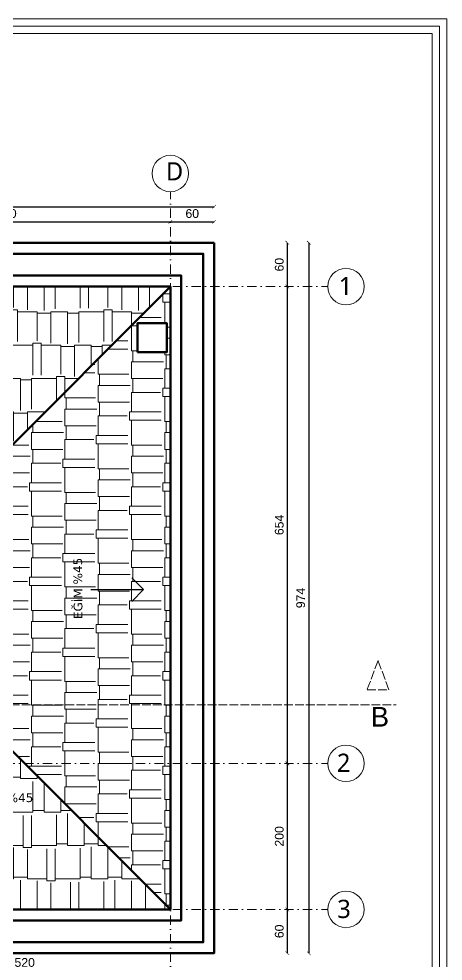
# Model space of a CAD drawing. Header units: millimetres. Extents: x 14753 to 45183, y 5640 to 19518.
# Drawn here: x 24351 to 24934, y 18221 to 19513 of the extents above; entities that cross this region are included whole.
import ezdxf

# ---------------------------------------------------------------- set-up
doc = ezdxf.new("R2010")
doc.units = ezdxf.units.MM
doc.linetypes.add('ACAD_ISO02W100', pattern=[15, 12, -3])
doc.linetypes.add('DASHDOT', pattern=[25.4, 12.7, -6.35, 0, -6.35])
for name, color, linetype, lineweight in [('CERCEVE', 66, 'Continuous', 0), ('Duvar', 1, 'Continuous', 50), ('k aks', 44, 'DASHDOT', 18), ('k dis olcu', 43, 'Continuous', 18), ('k pencere', 4, 'Continuous', 25), ('k tarama', 252, 'Continuous', 9), ('kesiklii çizgi', 244, 'ACAD_ISO02W100', 5)]:
    doc.layers.add(name, color=color, linetype=linetype, lineweight=lineweight)
doc.layers.add('Standart', color=7, linetype='Continuous')
doc.layers.add('YAzı', color=7, linetype='Continuous')
doc.styles.add('MtXpl_Segoe_UI', font='segoeui.ttf')
doc.styles.get("Standard").update_dxf_attribs({"font": 'arial.ttf'})
doc.dimstyles.new('icölcü', dxfattribs={"dimtxt": 12, "dimasz": 5, "dimexe": 1.25, "dimexo": 0.625, "dimgap": 5, "dimtad": 1, "dimdec": 0, "dimtxsty": 'Standard', "dimblk": 'ARCHTICK', "dimcen": -10, "dimse1": 1, "dimse2": 1, "dimadec": 0, "dimazin": 0, "dimtfac": 1, "dimtdec": 0, "dimtix": 1, "dimtmove": 0, "dimatfit": 3, "dimldrblk": 'ARCHTICK', "dimfxl": 1, "dimarcsym": 0})

# ---------------------------------------------------------------- blocks, each defined once
blk = doc.blocks.new('KESİT')
at = {"layer": 'kesiklii çizgi', "color": 3}
for p, q in [((381895, 4551890), (381880, 4551850)), ((381910, 4551850), (381895, 4551890)), ((380281.1, 4551829.5), (381920, 4551829.5))]:
    blk.add_line(p, q, dxfattribs=at)
blk.add_lwpolyline([(381880, 4551850), (381910, 4551850)], dxfattribs=at)
blk.add_text('B', height=27, dxfattribs=at).set_placement((381885, 4551799.5))
blk = doc.blocks.new('_ArchTick')
at = {"color": 0, "linetype": 'ByBlock', "const_width": 0.15}
blk.add_lwpolyline([(-0.5, -0.5), (0.5, 0.5)], dxfattribs=at)
blk = doc.blocks.new('*D429')
at = {"layer": 'Defpoints', "color": 0, "transparency": 16777216}
for p in [(24619.4, 19255.1), (23423.4, 19205.6), (24619.4, 19205.6)]:
    blk.add_point(p, dxfattribs=at)
at = {"layer": 'k dis olcu', "color": 0, "lineweight": -2, "transparency": 16777216}
blk.add_line((23423.4, 19255.1), (24619.4, 19255.1), dxfattribs=at)
at = {"layer": 'k dis olcu', "color": 0, "lineweight": -2, "transparency": 16777216, "xscale": 5, "yscale": 5, "zscale": 5, "rotation": 180}
blk.add_blockref('_ArchTick', (23423.4, 19255.1), dxfattribs=at)
at = {"layer": 'k dis olcu', "color": 0, "lineweight": -2, "transparency": 16777216, "xscale": 5, "yscale": 5, "zscale": 5}
blk.add_blockref('_ArchTick', (24619.4, 19255.1), dxfattribs=at)
at = {"layer": 'k dis olcu', "color": 0, "transparency": 16777216, "insert": (24021.4, 19266.2), "char_height": 12, "attachment_point": 5}
blk.add_mtext('1196', dxfattribs=at)
blk = doc.blocks.new('*D433')
at = {"layer": 'Defpoints', "color": 0, "transparency": 16777216}
for p in [(24109.4, 19234.4), (24559.4, 19234.4), (24559.4, 19234.4)]:
    blk.add_point(p, dxfattribs=at)
at = {"layer": 'k dis olcu', "color": 0, "lineweight": -2, "transparency": 16777216}
blk.add_line((24109.4, 19234.4), (24559.4, 19234.4), dxfattribs=at)
at = {"layer": 'k dis olcu', "color": 0, "lineweight": -2, "transparency": 16777216, "xscale": 5, "yscale": 5, "zscale": 5, "rotation": 180}
blk.add_blockref('_ArchTick', (24109.4, 19234.4), dxfattribs=at)
at = {"layer": 'k dis olcu', "color": 0, "lineweight": -2, "transparency": 16777216, "xscale": 5, "yscale": 5, "zscale": 5}
blk.add_blockref('_ArchTick', (24559.4, 19234.4), dxfattribs=at)
at = {"layer": 'k dis olcu', "color": 0, "transparency": 16777216, "insert": (24334.4, 19245.6), "char_height": 12, "attachment_point": 5}
blk.add_mtext('450', dxfattribs=at)
blk = doc.blocks.new('*D434')
at = {"layer": 'Defpoints', "color": 0, "transparency": 16777216}
for p in [(24559.4, 19234.4), (24619.4, 19234.4), (24619.4, 19205.6)]:
    blk.add_point(p, dxfattribs=at)
at = {"layer": 'k dis olcu', "color": 0, "lineweight": -2, "transparency": 16777216}
blk.add_line((24559.4, 19234.4), (24619.4, 19234.4), dxfattribs=at)
at = {"layer": 'k dis olcu', "color": 0, "lineweight": -2, "transparency": 16777216, "xscale": 5, "yscale": 5, "zscale": 5, "rotation": 180}
blk.add_blockref('_ArchTick', (24559.4, 19234.4), dxfattribs=at)
at = {"layer": 'k dis olcu', "color": 0, "lineweight": -2, "transparency": 16777216, "xscale": 5, "yscale": 5, "zscale": 5}
blk.add_blockref('_ArchTick', (24619.4, 19234.4), dxfattribs=at)
at = {"layer": 'k dis olcu', "color": 0, "transparency": 16777216, "insert": (24589.4, 19245.6), "char_height": 12, "attachment_point": 5}
blk.add_mtext('60', dxfattribs=at)
blk = doc.blocks.new('*D435')
at = {"layer": 'Defpoints', "color": 0, "transparency": 16777216}
for p in [(24619.4, 19205.6), (24619.4, 18231.6), (24749.4, 18231.6)]:
    blk.add_point(p, dxfattribs=at)
at = {"layer": 'k dis olcu', "color": 0, "lineweight": -2, "transparency": 16777216}
blk.add_line((24749.4, 19205.6), (24749.4, 18231.6), dxfattribs=at)
at = {"layer": 'k dis olcu', "color": 0, "lineweight": -2, "transparency": 16777216, "xscale": 5, "yscale": 5, "zscale": 5}
for p, rotation in [((24749.4, 19205.6), 90), ((24749.4, 18231.6), 270)]:
    blk.add_blockref('_ArchTick', p, dxfattribs=dict(at, rotation=rotation))
at = {"layer": 'k dis olcu', "color": 0, "transparency": 16777216, "insert": (24738.3, 18718.6), "char_height": 12, "attachment_point": 5, "rotation": 90}
blk.add_mtext('974', dxfattribs=at)
blk = doc.blocks.new('*D436')
at = {"layer": 'Defpoints', "color": 0, "transparency": 16777216}
for p in [(24619.4, 18291.6), (24720, 18291.6), (24619.4, 18231.6)]:
    blk.add_point(p, dxfattribs=at)
at = {"layer": 'k dis olcu', "color": 0, "lineweight": -2, "transparency": 16777216}
blk.add_line((24720, 18231.6), (24720, 18291.6), dxfattribs=at)
at = {"layer": 'k dis olcu', "color": 0, "lineweight": -2, "transparency": 16777216, "xscale": 5, "yscale": 5, "zscale": 5}
for p, rotation in [((24720, 18291.6), 90), ((24720, 18231.6), 270)]:
    blk.add_blockref('_ArchTick', p, dxfattribs=dict(at, rotation=rotation))
at = {"layer": 'k dis olcu', "color": 0, "transparency": 16777216, "insert": (24708.9, 18261.6), "char_height": 12, "attachment_point": 5, "rotation": 90}
blk.add_mtext('60', dxfattribs=at)
blk = doc.blocks.new('*D437')
at = {"layer": 'Defpoints', "color": 0, "transparency": 16777216}
for p in [(24720, 18491.9), (24720, 18491.9), (24619.4, 18291.6)]:
    blk.add_point(p, dxfattribs=at)
at = {"layer": 'k dis olcu', "color": 0, "lineweight": -2, "transparency": 16777216}
blk.add_line((24720, 18291.6), (24720, 18491.9), dxfattribs=at)
at = {"layer": 'k dis olcu', "color": 0, "lineweight": -2, "transparency": 16777216, "xscale": 5, "yscale": 5, "zscale": 5}
for p, rotation in [((24720, 18491.9), 90), ((24720, 18291.6), 270)]:
    blk.add_blockref('_ArchTick', p, dxfattribs=dict(at, rotation=rotation))
at = {"layer": 'k dis olcu', "color": 0, "transparency": 16777216, "insert": (24708.9, 18391.8), "char_height": 12, "attachment_point": 5, "rotation": 90}
blk.add_mtext('200', dxfattribs=at)
blk = doc.blocks.new('*D438')
at = {"layer": 'Defpoints', "color": 0, "transparency": 16777216}
for p in [(24720, 19145.6), (24720, 19145.6), (24720, 18491.9)]:
    blk.add_point(p, dxfattribs=at)
at = {"layer": 'k dis olcu', "color": 0, "lineweight": -2, "transparency": 16777216}
blk.add_line((24720, 18491.9), (24720, 19145.6), dxfattribs=at)
at = {"layer": 'k dis olcu', "color": 0, "lineweight": -2, "transparency": 16777216, "xscale": 5, "yscale": 5, "zscale": 5}
for p, rotation in [((24720, 19145.6), 90), ((24720, 18491.9), 270)]:
    blk.add_blockref('_ArchTick', p, dxfattribs=dict(at, rotation=rotation))
at = {"layer": 'k dis olcu', "color": 0, "transparency": 16777216, "insert": (24708.9, 18818.8), "char_height": 12, "attachment_point": 5, "rotation": 90}
blk.add_mtext('654', dxfattribs=at)
blk = doc.blocks.new('*D439')
at = {"layer": 'Defpoints', "color": 0, "transparency": 16777216}
for p in [(24720, 19205.6), (24720, 19205.6), (24720, 19145.6)]:
    blk.add_point(p, dxfattribs=at)
at = {"layer": 'k dis olcu', "color": 0, "lineweight": -2, "transparency": 16777216}
blk.add_line((24720, 19145.6), (24720, 19205.6), dxfattribs=at)
at = {"layer": 'k dis olcu', "color": 0, "lineweight": -2, "transparency": 16777216, "xscale": 5, "yscale": 5, "zscale": 5}
for p, rotation in [((24720, 19205.6), 90), ((24720, 19145.6), 270)]:
    blk.add_blockref('_ArchTick', p, dxfattribs=dict(at, rotation=rotation))
at = {"layer": 'k dis olcu', "color": 0, "transparency": 16777216, "insert": (24708.9, 19175.6), "char_height": 12, "attachment_point": 5, "rotation": 90}
blk.add_mtext('60', dxfattribs=at)
blk = doc.blocks.new('*D446')
at = {"layer": 'Defpoints', "color": 0, "transparency": 16777216}
for p in [(23423.4, 18431.6), (24619.4, 18431.6), (24619.4, 18161.6)]:
    blk.add_point(p, dxfattribs=at)
at = {"layer": 'k dis olcu', "color": 0, "lineweight": -2, "transparency": 16777216}
blk.add_line((23423.4, 18161.6), (24619.4, 18161.6), dxfattribs=at)
at = {"layer": 'k dis olcu', "color": 0, "lineweight": -2, "transparency": 16777216, "xscale": 5, "yscale": 5, "zscale": 5, "rotation": 180}
blk.add_blockref('_ArchTick', (23423.4, 18161.6), dxfattribs=at)
at = {"layer": 'k dis olcu', "color": 0, "lineweight": -2, "transparency": 16777216, "xscale": 5, "yscale": 5, "zscale": 5}
blk.add_blockref('_ArchTick', (24619.4, 18161.6), dxfattribs=at)
at = {"layer": 'k dis olcu', "color": 0, "transparency": 16777216, "insert": (24021.4, 18172.7), "char_height": 12, "attachment_point": 5}
blk.add_mtext('1196', dxfattribs=at)
blk = doc.blocks.new('*D560')
at = {"layer": 'Defpoints', "color": 0, "transparency": 16777216}
for p in [(24099.4, 18631.6), (24619.4, 18231.6), (24619.4, 18207.7)]:
    blk.add_point(p, dxfattribs=at)
at = {"layer": 'k dis olcu', "color": 0, "lineweight": -2, "transparency": 16777216}
blk.add_line((24099.4, 18207.7), (24619.4, 18207.7), dxfattribs=at)
at = {"layer": 'k dis olcu', "color": 0, "lineweight": -2, "transparency": 16777216, "xscale": 5, "yscale": 5, "zscale": 5, "rotation": 180}
blk.add_blockref('_ArchTick', (24099.4, 18207.7), dxfattribs=at)
at = {"layer": 'k dis olcu', "color": 0, "lineweight": -2, "transparency": 16777216, "xscale": 5, "yscale": 5, "zscale": 5}
blk.add_blockref('_ArchTick', (24619.4, 18207.7), dxfattribs=at)
at = {"layer": 'k dis olcu', "color": 0, "transparency": 16777216, "insert": (24359.4, 18218.9), "char_height": 12, "attachment_point": 5}
blk.add_mtext('520', dxfattribs=at)

msp = doc.modelspace()

# ---------------------------------------------------------------- hatches: boundary and pattern name
at = {"layer": 'k tarama'}
h = msp.add_hatch(dxfattribs=at)
h.set_pattern_fill('AR-RSHKE', color=256, scale=0.15, angle=180)
h.paths.add_polyline_path([(24559.4, 19145.6), (24109.4, 19145.6), (24109.4, 18956.6), (24099.4, 18956.6), (24099.4, 18818.6), (24232.4, 18818.6)])
h.paths.add_polyline_path([(23657.4, 19145.6), (23483.4, 19145.6), (23657.4, 18971.6)])
h = msp.add_hatch(dxfattribs=at)
h.set_pattern_fill('AR-RSHKE', color=256, scale=0.15, angle=270)
h.paths.add_polyline_path([(23667.4, 18956.6), (23657.4, 18956.6), (23657.4, 18971.6), (23483.4, 19145.6), (23483.4, 18836.6), (23483.4, 18491.6), (23667.4, 18675.6)])
h.paths.add_polyline_path([(24559.4, 19145.6), (24232.4, 18818.6), (24319.4, 18731.6), (24319.4, 18531.6), (24559.4, 18291.6), (24559.4, 18475.6)])
h.paths.add_polyline_path([(24514.4, 19055.6), (24514.4, 19095.6), (24554.4, 19095.6), (24554.4, 19055.6)], flags=16)
h = msp.add_hatch(dxfattribs=at)
h.set_pattern_fill('AR-RSHKE', color=256, scale=0.15)
h.paths.add_polyline_path([(24319.4, 18531.6), (24079.4, 18291.6), (24559.4, 18291.6)])

# ---------------------------------------------------------------- linework, layer by layer
at = {"layer": 'CERCEVE'}
for points in [[(23198.4, 17567.6), (24938.8, 17567.6), (24938.8, 19512.6), (23198.4, 19512.6)], [(23208.4, 17577.6), (24928.8, 17577.6), (24928.8, 19502.6), (23208.4, 19502.6)], [(23218.4, 17587.6), (24918.8, 17587.6), (24918.8, 19492.6), (23218.4, 19492.6)]]:
    msp.add_lwpolyline(points, close=True, dxfattribs=at)
at = {"layer": 'Duvar'}
for p, q in [((24232.4, 18818.6), (24559.4, 19145.6)), ((24319.4, 18531.6), (24559.4, 18291.6))]:
    msp.add_line(p, q, dxfattribs=at)
for points in [[(24619.4, 19205.6), (24619.4, 18475.6), (24619.4, 18231.6), (24019.4, 18231.6), (24019.4, 18431.6), (23423.4, 18431.6), (23423.4, 19205.6)], [(24514.4, 19055.6), (24554.4, 19055.6), (24554.4, 19095.6), (24514.4, 19095.6)]]:
    msp.add_lwpolyline(points, close=True, dxfattribs=at)
for points in [[(23667.4, 18446.6), (23438.4, 18446.6), (23438.4, 19190.6), (24604.4, 19190.6), (24604.4, 18475.6), (24604.4, 18246.6), (24034.4, 18246.6), (24034.4, 18446.6), (23944.4, 18446.6)], [(23667.4, 18476.6), (23468.4, 18476.6), (23468.4, 19160.6), (24574.4, 19160.6), (24574.4, 18475.6), (24574.4, 18276.6), (24064.4, 18276.6), (24064.4, 18476.6), (23944.4, 18476.6)], [(23483.4, 18836.6), (23483.4, 19145.6), (24559.4, 19145.6)], [(24559.4, 19145.6), (24559.4, 18475.6), (24559.4, 18291.6), (24079.4, 18291.6), (24079.4, 18491.6), (23944.4, 18491.6)], [(24559.4, 19145.6), (24559.4, 18836.6)]]:
    msp.add_lwpolyline(points, dxfattribs=at)
at = {"layer": 'k aks'}
for p, q in [((24559.4, 18143.2), (24559.4, 19275.6)), ((23313.4, 19145.6), (24775.4, 19145.6)), ((23313.4, 18491.9), (24775.4, 18491.9)), ((23313.4, 18291.6), (24775.4, 18291.6))]:
    msp.add_line(p, q, dxfattribs=at)
at = {"layer": 'k aks', "linetype": 'Continuous'}
for centre in [(24559.4, 19300.6), (24800.4, 19145.6), (24800.4, 18491.9), (24800.4, 18291.6)]:
    msp.add_circle(centre, 25, dxfattribs=at)
at = {"layer": 'k pencere'}
for p, q in [((24522.4, 18730.1), (24506.6, 18746.2)), ((24450.1, 18730.1), (24522.4, 18730.1)), ((24522.4, 18730.1), (24506.6, 18714))]:
    msp.add_line(p, q, dxfattribs=at)

# ---------------------------------------------------------------- block references
at = {"layer": 'Standart'}
msp.add_blockref('KESİT', (-357050.6, -4533257.2), dxfattribs=at)

# ---------------------------------------------------------------- texts
at = {"layer": 'k aks', "style": 'MtXpl_Segoe_UI'}
for s, p in [('D', (24553.2, 19291)), ('1', (24790.5, 19133.9)), ('2', (24787.9, 18480.2)), ('3', (24788.4, 18279.9))]:
    msp.add_text(s, height=25, dxfattribs=at).set_placement(p)
at = {"layer": 'YAzı', "char_height": 12}
for insert, attachment_point, rotation in [((24426.2, 18773.7), 3, 90.3138), ((24287.3, 18438.2), 7, 0.3138)]:
    msp.add_mtext_dynamic_manual_height_columns('{\\fVerdana|b0|i0|c162|p34;EĞİM %45}', width=153.763, gutter_width=12.5, heights=[0], dxfattribs=dict(at, insert=insert, attachment_point=attachment_point, rotation=rotation))

# ---------------------------------------------------------------- dimensions: what is measured, and where the dimension line sits
at = {"layer": 'k dis olcu'}
for base, p1, p2, picture, middle in [((24619.4, 19255.1), (23423.4, 19205.6), (24619.4, 19205.6), '*D429', (24021.4, 19266.2)), ((24559.4, 19234.4), (24109.4, 19234.4), (24559.4, 19234.4), '*D433', (24334.4, 19245.6)), ((24619.4, 19234.4), (24559.4, 19234.4), (24619.4, 19205.6), '*D434', (24589.4, 19245.6)), ((24619.4, 18207.7), (24099.4, 18631.6), (24619.4, 18231.6), '*D560', (24359.4, 18218.9)), ((24619.4, 18161.6), (23423.4, 18431.6), (24619.4, 18431.6), '*D446', (24021.4, 18172.7))]:
    dim = msp.add_linear_dim(base=base, p1=p1, p2=p2, dimstyle='icölcü', dxfattribs=at)
    dim.commit()
    dim.dimension.update_dxf_attribs({"geometry": picture, "text_midpoint": middle})
for base, p1, p2, picture, middle in [((24749.4, 18231.6), (24619.4, 19205.6), (24619.4, 18231.6), '*D435', (24738.3, 18718.6)), ((24720, 19205.6), (24720, 19145.6), (24720, 19205.6), '*D439', (24708.9, 19175.6)), ((24720, 19145.6), (24720, 18491.9), (24720, 19145.6), '*D438', (24708.9, 18818.8)), ((24720, 18491.9), (24619.4, 18291.6), (24720, 18491.9), '*D437', (24708.9, 18391.8)), ((24720, 18291.6), (24619.4, 18231.6), (24619.4, 18291.6), '*D436', (24708.9, 18261.6))]:
    dim = msp.add_linear_dim(base=base, p1=p1, p2=p2, angle=90, dimstyle='icölcü', dxfattribs=at)
    dim.commit()
    dim.dimension.update_dxf_attribs({"geometry": picture, "text_midpoint": middle})

doc.saveas('drawing.dxf')
